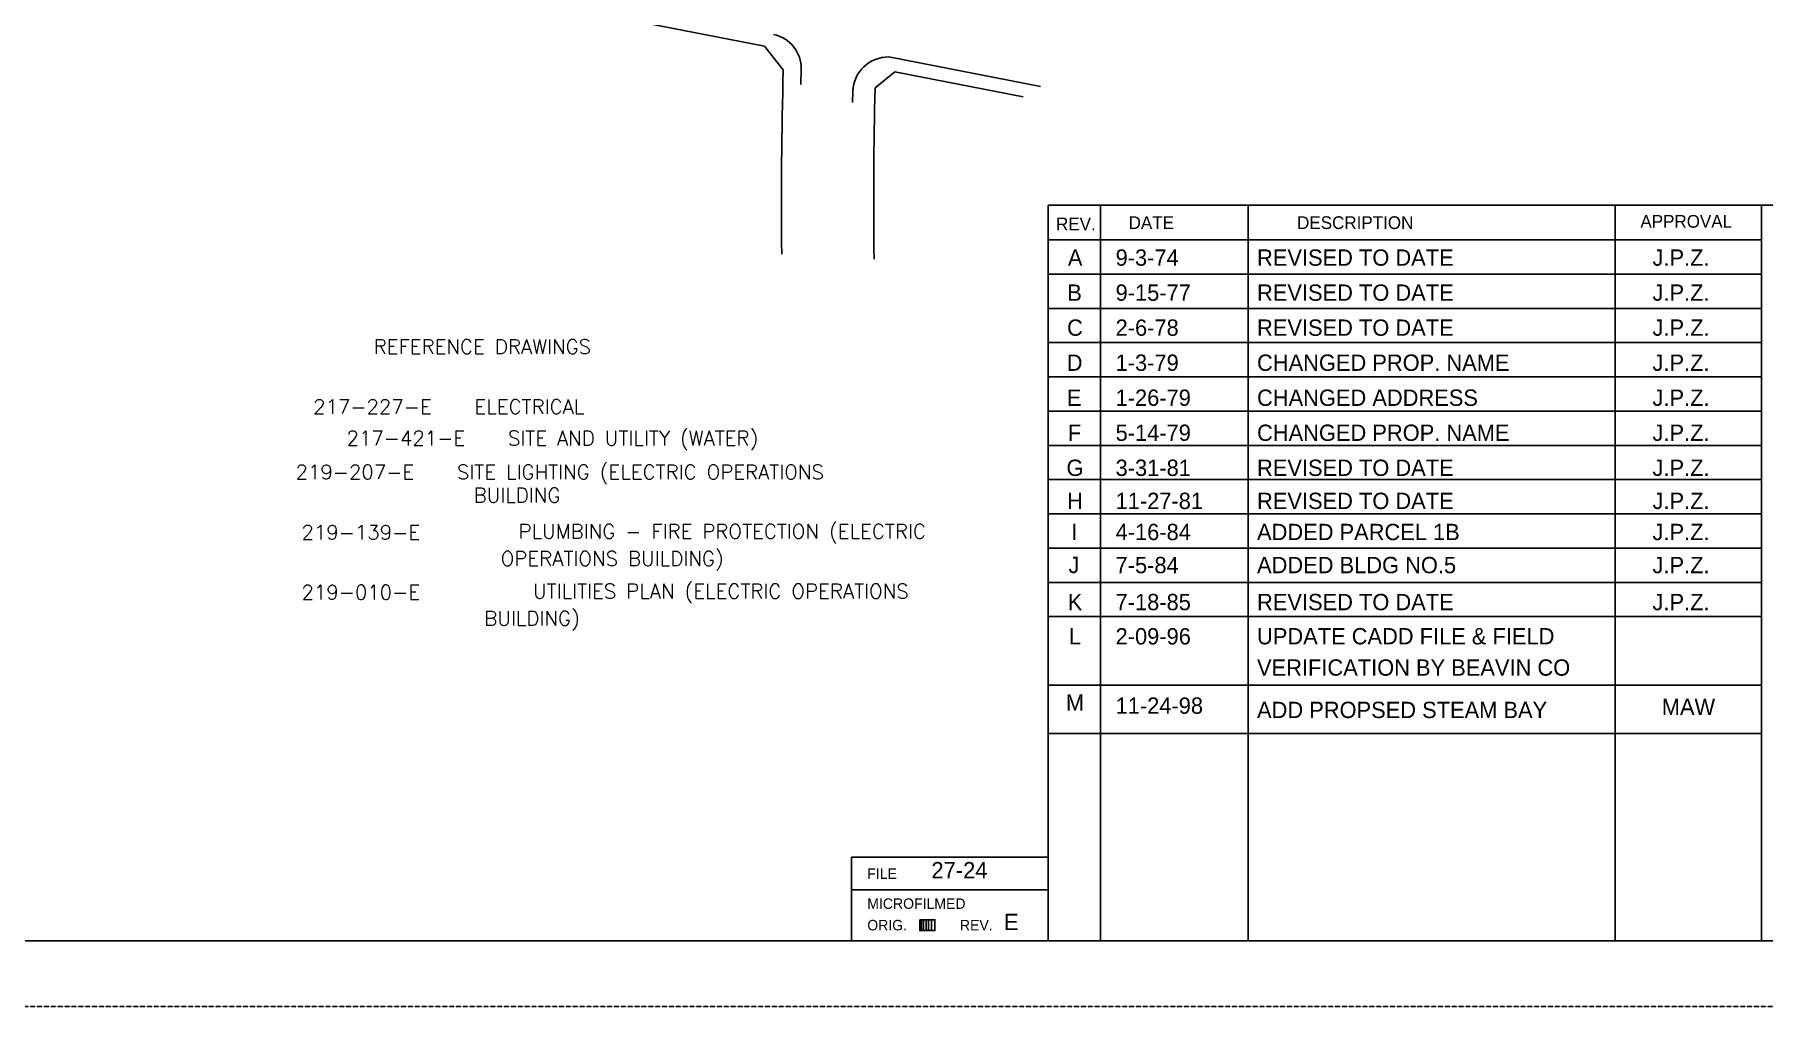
# Model space of a CAD drawing. Header units: inches. Extents: x -46627 to 16189, y -40789 to 47130.
# Drawn here: x -20712 to -4964, y -40789 to -31934 of the extents above; entities that cross this region are included whole.
import ezdxf
from ezdxf.enums import TextEntityAlignment as Align

# ---------------------------------------------------------------- set-up
doc = ezdxf.new("R2010")
doc.units = ezdxf.units.IN
doc.header["$MEASUREMENT"] = 0
doc.linetypes.add('DASHED', pattern=[0.75, 0.5, -0.25])
for name, color, linetype in [('4', 7, 'CONTINUOUS'), ('55', 7, 'CONTINUOUS'), ('56', 7, 'CONTINUOUS'), ('57', 7, 'CONTINUOUS'), ('7', 7, 'CONTINUOUS')]:
    doc.layers.add(name, color=color, linetype=linetype)
doc.styles.add('ROMANS', font='ROMANS', dxfattribs={"height": 0.2})
doc.styles.add('txt', font='TXT', dxfattribs={"height": 0.2})

msp = doc.modelspace()

# ---------------------------------------------------------------- linework, layer by layer
at = {"layer": '4', "color": 1, "linetype": 'Continuous'}
for p, q in [((-13731.0464, -32389.7591), (-13727.9228, -32249.7167)), ((-11549.6084, -32407.9655), (-12930.4458, -32138.3608)), ((-13260.5276, -32553.1667), (-13257.8096, -32450.6879))]:
    msp.add_line(p, q, dxfattribs=at)
for centre, radius, start, end in [((-14042.7671, -32243.0942, 0), 314.76, 358.69311389, 78.96614722), ((-12936.6652, -32459.3456), 321.0451, 88.88997281, 178.37943164)]:
    msp.add_arc(centre, radius, start, end, dxfattribs=at)
at = {"layer": '55', "color": 7, "linetype": 'Continuous'}
for p, q in [((-4981.0988, -40174.7039), (-4981.0988, -33487.1339)), ((-4981.0988, -40191.4283), (-4981.0988, -33487.1339)), ((2950.0876, -33487.1339), (-4981.0988, -33487.1339)), ((-12930.2036, -40191.4283), (-11138.2496, -40191.4283)), ((-4981.0988, -40191.4283), (2950.0876, -40191.4283))]:
    msp.add_line(p, q, dxfattribs=at)
at = {"layer": '55', "color": 7, "linetype": 'DASHED'}
msp.add_line((3547.4056, -40788.7463), (-46627.2896, -40788.7463), dxfattribs=at)
at = {"layer": '55', "color": 7, "linetype": 'Continuous'}
msp.add_lwpolyline([(-46029.9716, -5557.7363), (-46029.9716, -40191.4283), (2950.0876, -40191.4283), (2950.0876, -5546.9843), (-46029.9716, -5546.9843)], dxfattribs=at)
at = {"layer": '56', "color": 7, "linetype": 'Continuous'}
msp.add_line((-46029.9716, -40191.4283), (-18551.4668, -40191.4283), dxfattribs=at)
at = {"layer": '57', "color": 7, "linetype": 'Continuous'}
for p, q in [((-11478.4328, -40191.4283), (-11478.4328, -33487.1339)), ((-11478.4328, -33487.1339), (-4981.0988, -33487.1339)), ((-11001.7736, -40191.4283), (-11001.7736, -33487.1339)), ((-9656.8328, -40191.4283), (-9656.8328, -33487.1339)), ((-6314.0132, -40191.4403), (-6312.818, -33487.1459)), ((-11478.4328, -33804.9059), (-4981.0988, -33804.9059)), ((-11478.4328, -34116.9059), (-4981.0988, -34116.9059)), ((-11478.4328, -34428.9059), (-4981.0988, -34428.9059)), ((-11478.4328, -34740.9059), (-4981.0988, -34740.9059)), ((-11478.4328, -35052.9059), (-4981.0988, -35052.9059)), ((-11478.4328, -35364.9059), (-4981.0988, -35364.9059)), ((-11478.4328, -35676.9059), (-4981.0988, -35676.9059)), ((-11478.4328, -35988.9059), (-4981.0988, -35988.9059)), ((-11478.4328, -36300.9059), (-4981.0988, -36300.9059)), ((-11478.4328, -36612.9059), (-4981.0988, -36612.9059)), ((-11478.4328, -36924.9059), (-4981.0988, -36924.9059)), ((-11478.4328, -37236.9059), (-4981.0988, -37236.9059)), ((-11478.4328, -37860.9059), (-4981.0988, -37860.9059)), ((-11478.4328, -38302.9055), (-4981.0988, -38302.9055)), ((-13270.3856, -40191.4283), (-13270.3856, -39428.0567)), ((-13270.3856, -39428.0567), (-11478.4328, -39428.0567)), ((-13270.3856, -39726.7151), (-11478.4328, -39726.7151)), ((-12648.8408, -39998.9123), (-12648.8408, -40097.8283)), ((-12634.1828, -39998.9123), (-12634.1828, -40097.8283)), ((-12614.03, -39998.9123), (-12614.03, -40097.8283)), ((-12590.2208, -39998.9123), (-12590.2208, -40097.8283)), ((-12568.2392, -39998.9123), (-12568.2392, -40097.8283)), ((-12540.7628, -39998.9123), (-12540.7628, -40097.8283))]:
    msp.add_line(p, q, dxfattribs=at)
msp.add_lwpolyline([(-12648.8408, -39998.9123), (-12648.8408, -40097.8283), (-12511.4576, -40097.8283), (-12511.4576, -39998.9123)], close=True, dxfattribs=at)
at = {"layer": '7', "color": 32, "linetype": 'Continuous'}
for p, q in [((-20682.7544, -30746.8019), (-14063.1584, -32041.1831)), ((-14063.1584, -32041.1831), (-13891.8896, -32255.6231)), ((-13055.8748, -32419.0175), (-12874.4336, -32273.6243)), ((-12874.4336, -32273.6243), (-11707.7648, -32501.7515))]:
    msp.add_line(p, q, dxfattribs=at)
for radius, start, end in [(43620, 178.40896389, 180.61613611), (42780, 178.59662778, 180.68779444)]:
    msp.add_arc((29711.2935, -33466.7441), radius, start, end, dxfattribs=at)

# ---------------------------------------------------------------- texts
at = {"layer": '57', "color": 7, "linetype": 'Continuous', "style": 'txt'}
for s, width, p in [('REV.', 0.997525, (-11226.6512, -33659.7587)), ('DATE', 1.001336, (-10539.3536, -33647.8115)), ('DESCRIPTION', 0.999793, (-8682.2204, -33647.8115)), ('APPROVAL', 0.999068, (-5666.8388, -33635.8655))]:
    msp.add_text(s, height=115.8792, dxfattribs=dict(at, width=width)).set_placement(p, align=Align.MIDDLE)
at = {"layer": '57', "color": 7, "linetype": 'Continuous'}
for s, height, style, p in [('A', 148.8, 'txt', (-11233.2128, -33965.9339)), ('B', 148.8, 'txt', (-11238.4208, -34285.1339)), ('C', 148.8, 'txt', (-11234.9048, -34604.3339)), ('REFERENCE DRAWINGS', 132, 'ROMANS', (-16632.7604, -34777.3187, -0.0048)), ('D', 148.8, 'txt', (-11238.4208, -34923.5339)), ('217-227-E   ELECTRICAL', 132, 'ROMANS', (-16939.7384, -35324.9747, -0.0048)), ('E', 148.8, 'txt', (-11241.9368, -35242.7339)), ('217-421-E   SITE AND UTILITY (WATER)', 132, 'ROMANS', (-15995.5556, -35620.7039, -0.0048)), ('F', 148.8, 'txt', (-11238.3368, -35561.9339)), ('G', 148.8, 'txt', (-11234.9048, -35881.1339)), ('H', 148.8, 'txt', (-11234.8208, -36182.5319)), ('PLUMBING - FIRE PROTECTION (ELECTRIC', 132, 'ROMANS', (-14448.4256, -36469.7075, -0.0048)), ('219-139-E', 132, 'ROMANS', (-17740.7204, -36469.7075, -0.0048)), ('I', 148.8, 'txt', (-11242.0328, -36466.1291)), ('OPERATIONS BUILDING)', 132, 'ROMANS', (-15450.9656, -36717.5915, -0.0048)), ('J', 148.8, 'txt', (-11244.0848, -36767.5283)), ('219-010-E', 132, 'ROMANS', (-17740.7204, -37015.0547, -0.0048)), ('UTILITIES PLAN (ELECTRIC OPERATIONS', 132, 'ROMANS', (-14460.8036, -37015.0547, -0.0048)), ('BUILDING)', 132, 'ROMANS', (-16181.2112, -37262.9387, -0.0048)), ('K', 148.8, 'txt', (-11234.8208, -37104.5291)), ('L', 148.8, 'txt', (-11234.8208, -37416.5291)), ('M', 148.8, 'txt', (-11234.8208, -38019.9839))]:
    msp.add_text(s, height=height, dxfattribs=dict(at, style=style)).set_placement(p, align=Align.MIDDLE)
for s, height, style, p in [('9-3-74', 148.8, 'txt', (-10865.0516, -34040.3339)), ('REVISED TO DATE', 148.8, 'txt', (-9576.5468, -34040.3339)), ('J.P.Z.', 148.8, 'txt', (-5974.0292, -34040.3339)), ('9-15-77', 148.8, 'txt', (-10865.0516, -34359.5339)), ('REVISED TO DATE', 148.8, 'txt', (-9576.5468, -34359.5339)), ('J.P.Z.', 148.8, 'txt', (-5974.0292, -34359.5339)), ('2-6-78', 148.8, 'txt', (-10865.0516, -34678.7339)), ('REVISED TO DATE', 148.8, 'txt', (-9576.5468, -34678.7339)), ('J.P.Z.', 148.8, 'txt', (-5974.0292, -34678.7339)), ('1-3-79', 148.8, 'txt', (-10865.0516, -34997.9339)), ('CHANGED PROP. NAME', 148.8, 'txt', (-9576.5468, -34997.9339)), ('J.P.Z.', 148.8, 'txt', (-5974.0292, -34997.9339)), ('1-26-79', 148.8, 'txt', (-10865.0516, -35317.1339)), ('CHANGED ADDRESS', 148.8, 'txt', (-9576.5468, -35317.1339)), ('J.P.Z.', 148.8, 'txt', (-5974.0292, -35317.1339)), ('5-14-79', 148.8, 'txt', (-10865.0516, -35636.3339)), ('CHANGED PROP. NAME', 148.8, 'txt', (-9576.5468, -35636.3339)), ('J.P.Z.', 148.8, 'txt', (-5974.0292, -35636.3339)), ('219-207-E   SITE LIGHTING (ELECTRIC OPERATIONS', 132, 'ROMANS', (-18334.8188, -35986.3331, -0.0048)), ('3-31-81', 148.8, 'txt', (-10865.0516, -35955.5339)), ('REVISED TO DATE', 148.8, 'txt', (-9576.5468, -35955.5339)), ('J.P.Z.', 148.8, 'txt', (-5974.0292, -35955.5339)), ('BUILDING', 132, 'ROMANS', (-16713.4256, -36197.0363, -0.0048)), ('11-27-81', 148.8, 'txt', (-10865.0516, -36256.9319)), ('REVISED TO DATE', 148.8, 'txt', (-9576.5468, -36256.9319)), ('J.P.Z.', 148.8, 'txt', (-5974.0292, -36256.9319)), ('4-16-84', 148.8, 'txt', (-10865.0516, -36540.5291)), ('ADDED PARCEL 1B', 148.8, 'txt', (-9576.5468, -36540.5291)), ('J.P.Z.', 148.8, 'txt', (-5974.0292, -36540.5291)), ('7-5-84', 148.8, 'txt', (-10865.0516, -36841.9283)), ('ADDED BLDG NO.5', 148.8, 'txt', (-9576.5468, -36841.9283)), ('J.P.Z.', 148.8, 'txt', (-5974.0292, -36841.9283)), ('7-18-85', 148.8, 'txt', (-10865.0516, -37178.9291)), ('REVISED TO DATE', 148.8, 'txt', (-9576.5468, -37178.9291)), ('J.P.Z.', 148.8, 'txt', (-5974.0292, -37178.9291)), ('2-09-96', 148.8, 'txt', (-10865.0516, -37490.9291)), ('UPDATE CADD FILE & FIELD', 148.8, 'txt', (-9576.5468, -37490.1167)), ('VERIFICATION BY BEAVIN CO', 148.8, 'txt', (-9576.5468, -37775.4887)), ('11-24-98', 148.8, 'txt', (-10865.0516, -38122.4507)), ('ADD PROPSED STEAM BAY', 148.8, 'txt', (-9576.5468, -38161.4183)), ('MAW', 148.8, 'txt', (-5889.8828, -38133.2279))]:
    msp.add_text(s, height=height, dxfattribs=dict(at, style=style)).set_placement(p)
at = {"layer": '57', "color": 7, "linetype": 'Continuous', "style": 'txt', "width": 1.000241}
for s, p in [('27-24', (-12287.4212, -39622.3019)), ('E', (-11815.1696, -40093.8635))]:
    msp.add_text(s, height=149.3292, dxfattribs=at).set_placement(p, align=Align.CENTER)
at = {"layer": '57', "color": 7, "linetype": 'Continuous', "style": 'txt'}
for s, width, p in [('FILE', 0.998996, (-13127.03, -39626.3663)), ('MICROFILMED', 1.000377, (-13127.03, -39899.9375)), ('ORIG.', 0.998744, (-13127.03, -40095.8579)), ('REV.', 1.003629, (-12283.6172, -40095.8579))]:
    msp.add_text(s, height=95.5704, dxfattribs=dict(at, width=width)).set_placement(p)

doc.saveas('drawing.dxf')
